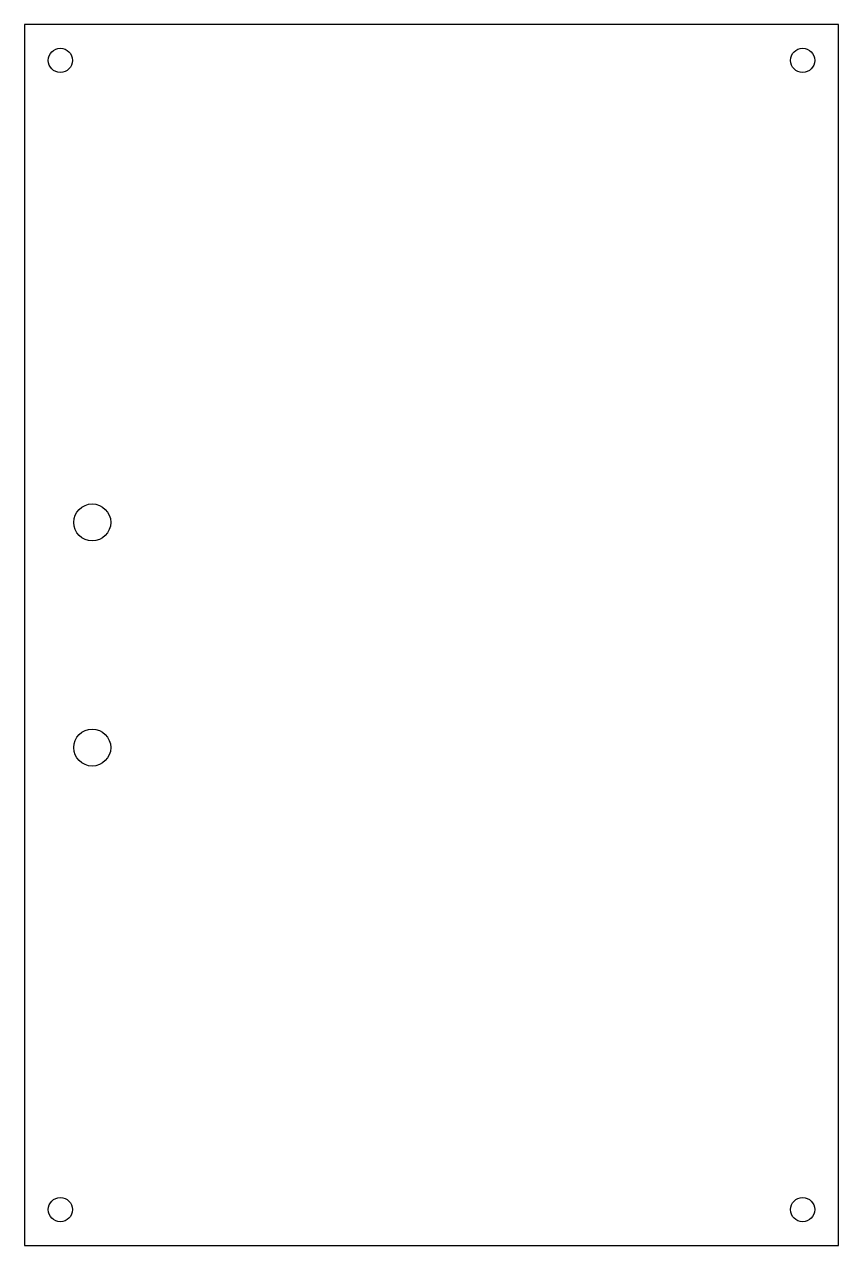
# Model space of a CAD drawing. Header units: millimetres. Extents: x 140 to 216, y -140 to -25.
import ezdxf

# ---------------------------------------------------------------- set-up
doc = ezdxf.new("R2010")
doc.units = ezdxf.units.MM
doc.layers.add('Sketch101', color=7, linetype='CONTINUOUS')

msp = doc.modelspace()

# ---------------------------------------------------------------- linework, layer by layer
at = {"layer": 'Sketch101'}
for p, q in [((215.9, -25.4), (139.7, -25.4)), ((139.7, -25.4), (139.7, -139.7)), ((215.9, -139.7), (215.9, -25.4)), ((139.7, -139.7), (215.9, -139.7))]:
    msp.add_line(p, q, dxfattribs=at)
for centre, radius in [((143.065, -28.7655), 1.1303), ((212.535, -28.7655), 1.1303), ((146.05, -72.009), 1.7272), ((146.05, -93.091), 1.7272), ((143.065, -136.334), 1.1303), ((212.535, -136.334), 1.1303)]:
    msp.add_circle(centre, radius, dxfattribs=at)

doc.saveas('drawing.dxf')
